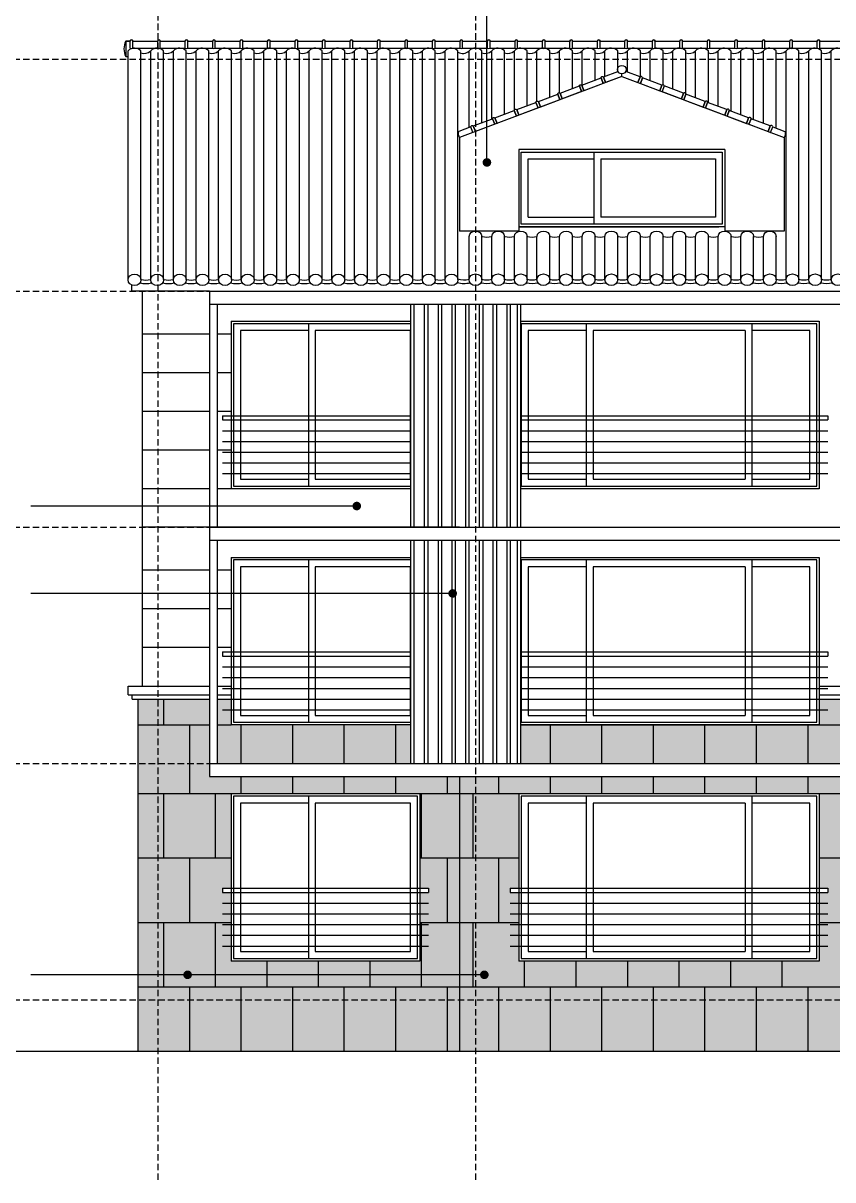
# Model space of a CAD drawing. Extents: x 11416736 to 11582377, y -14295679 to -14163266.
# Drawn here: x 11497331 to 11506761, y -14291846 to -14278378 of the extents above; entities that cross this region are included whole.
import ezdxf

# ---------------------------------------------------------------- set-up
doc = ezdxf.new("R2010")
doc.units = 0
doc.header["$LTSCALE"] = 50
doc.header["$MEASUREMENT"] = 0
doc.linetypes.add('HIDDEN', pattern=[0.375, 0.25, -0.125])
for name, color, linetype in [('! 01 진한선', 2, 'CONTINUOUS'), ('! 02 중간선_01', 3, 'CONTINUOUS'), ('! 03 중간선_02', 145, 'CONTINUOUS'), ('! 04 가는선_01', 253, 'CONTINUOUS'), ('! 05 가는선_02', 252, 'CONTINUOUS'), ('! 06 중심선', 11, 'CONTINUOUS'), ('! 12 지시선_안내선', 252, 'CONTINUOUS'), ('! 30 스크린 15', 15, 'CONTINUOUS'), ('! 30 스크린 40', 53, 'CONTINUOUS')]:
    doc.layers.add(name, color=color, linetype=linetype)

# ---------------------------------------------------------------- blocks, each defined once
blk = doc.blocks.new('A$C6C3F5021')
at = {"layer": '! 05 가는선_02', "ltscale": 30}
for p, q in [((0, 2600), (0, 0)), ((90, 2600), (90, 0)), ((2340, 2600), (2340, 0)), ((2380, 2600), (2380, 0)), ((2500, 2600), (2500, 0)), ((2540, 2600), (2540, 0)), ((2660, 2600), (2660, 0)), ((2700, 2600), (2700, 0)), ((2820, 2600), (2820, 0)), ((2860, 2600), (2860, 0)), ((2980, 2600), (2980, 0)), ((3020, 2600), (3020, 0)), ((3140, 2600), (3140, 0)), ((3180, 2600), (3180, 0)), ((3300, 2600), (3300, 0)), ((3340, 2600), (3340, 0)), ((3460, 2600), (3460, 0)), ((3500, 2600), (3500, 0)), ((3580, 2600), (3580, 0)), ((3620, 2600), (3620, 0))]:
    blk.add_line(p, q, dxfattribs=at)

msp = doc.modelspace()

# ---------------------------------------------------------------- hatches: boundary and pattern name
at = {"layer": '! 30 스크린 15', "ltscale": 30}
h = msp.add_hatch(color=17, dxfattribs=at)
h.dxf.hatch_style = 1
h.paths.add_polyline_path([(11502412.6, -14287148.3), (11499502.6, -14287148.3), (11499502.6, -14286998.3), (11499502.6, -14286248.3), (11498667.6, -14286248.3), (11498667.6, -14290348.3), (11502412.6, -14290348.3)])
h.paths.add_polyline_path([(11499752.6, -14289298.3), (11499752.6, -14288498.3), (11499652.6, -14288498.3), (11499652.6, -14288448.3), (11499752.6, -14288448.3), (11499752.6, -14287348.3), (11501952.6, -14287348.3), (11501952.6, -14288448.3), (11502052.6, -14288448.3), (11502052.6, -14288498.3), (11501952.6, -14288498.3), (11501952.6, -14289298.3)], flags=16)
h.paths.add_polyline_path([(11499782.6, -14289268.3), (11499782.6, -14287378.3), (11501922.6, -14287378.3), (11501922.6, -14289268.3)], flags=0)
h.paths.add_polyline_path([(11500732.6, -14289188.3), (11500732.6, -14289123.3), (11500652.6, -14289123.3), (11500652.6, -14289188.3), (11499862.6, -14289188.3), (11499862.6, -14287458.3), (11500652.6, -14287458.3), (11500652.6, -14288623.3), (11500732.6, -14288623.3), (11500732.6, -14287458.3), (11501842.6, -14287458.3), (11501842.6, -14289188.3)], flags=0)
h.paths.add_polyline_path([(11501842.6, -14286548.3), (11499752.6, -14286548.3), (11499752.6, -14286248.3), (11499652.6, -14286248.3), (11499592.6, -14286248.3), (11499592.6, -14286998.3), (11501842.6, -14286998.3)])
at = {"layer": '! 30 스크린 40', "ltscale": 30}
h = msp.add_hatch(color=256, dxfattribs=at)
h.dxf.hatch_style = 1
h.paths.add_polyline_path([(11513002.6, -14286248.3), (11509252.6, -14286248.3), (11509252.6, -14286548.3), (11507652.6, -14286548.3), (11507652.6, -14286248.3), (11507552.6, -14286248.3), (11506602.6, -14286248.3), (11506602.6, -14286548.3), (11503122.6, -14286548.3), (11503122.6, -14286998.3), (11510077.6, -14286998.3), (11510077.6, -14287148.3), (11502412.6, -14287148.3), (11502412.6, -14290348.3), (11513002.6, -14290348.3)])
h.paths.add_polyline_path([(11503102.6, -14289298.3), (11503102.6, -14288498.3), (11503002.6, -14288498.3), (11503002.6, -14288448.3), (11503102.6, -14288448.3), (11503102.6, -14287348.3), (11506602.6, -14287348.3), (11506602.6, -14288448.3), (11506702.6, -14288448.3), (11506702.6, -14288498.3), (11506602.6, -14288498.3), (11506602.6, -14289298.3)], flags=16)
h.paths.add_polyline_path([(11503132.6, -14289268.3), (11503132.6, -14287378.3), (11506572.6, -14287378.3), (11506572.6, -14289268.3)], flags=0)
h.paths.add_polyline_path([(11503887.6, -14289188.3), (11503212.6, -14289188.3), (11503212.6, -14287458.3), (11503887.6, -14287458.3), (11503887.6, -14288623.3), (11503967.6, -14288623.3), (11503967.6, -14287458.3), (11505737.6, -14287458.3), (11505737.6, -14288623.3), (11505817.6, -14288623.3), (11505817.6, -14287458.3), (11506492.6, -14287458.3), (11506492.6, -14289188.3), (11505817.6, -14289188.3), (11505817.6, -14289123.3), (11505737.6, -14289123.3), (11505737.6, -14289188.3), (11503967.6, -14289188.3), (11503967.6, -14289123.3), (11503887.6, -14289123.3)], flags=0)
h.paths.add_polyline_path([(11507652.6, -14288498.3), (11507552.6, -14288498.3), (11507552.6, -14288448.3), (11507652.6, -14288448.3), (11507652.6, -14287348.3), (11509252.6, -14287348.3), (11509252.6, -14288448.3), (11509352.6, -14288448.3), (11509352.6, -14288498.3), (11509252.6, -14288498.3), (11509252.6, -14289298.3), (11507652.6, -14289298.3)], flags=16)
h.paths.add_polyline_path([(11507682.6, -14287378.3), (11509222.6, -14287378.3), (11509222.6, -14289268.3), (11507682.6, -14289268.3)], flags=0)
h.paths.add_polyline_path([(11507762.6, -14287458.3), (11508412.6, -14287458.3), (11508412.6, -14288623.3), (11508492.6, -14288623.3), (11508492.6, -14287458.3), (11509142.6, -14287458.3), (11509142.6, -14289188.3), (11508492.6, -14289188.3), (11508492.6, -14289123.3), (11508412.6, -14289123.3), (11508412.6, -14289188.3), (11507762.6, -14289188.3)], flags=0)
h.paths.add_polyline_path([(11510652.6, -14288498.3), (11510552.6, -14288498.3), (11510552.6, -14288448.3), (11510652.6, -14288448.3), (11510652.6, -14287348.3), (11512252.6, -14287348.3), (11512252.6, -14288448.3), (11512352.6, -14288448.3), (11512352.6, -14288498.3), (11512252.6, -14288498.3), (11512252.6, -14288848.3), (11510652.6, -14288848.3)], flags=16)
h.paths.add_polyline_path([(11510682.6, -14287378.3), (11512222.6, -14287378.3), (11512222.6, -14288818.3), (11510682.6, -14288818.3)], flags=0)
h.paths.add_polyline_path([(11510762.6, -14288748.3), (11510762.6, -14287458.3), (11511412.6, -14287458.3), (11511412.6, -14288623.3), (11511492.6, -14288623.3), (11511492.6, -14287458.3), (11512142.6, -14287458.3), (11512142.6, -14288748.3)], flags=0)

# ---------------------------------------------------------------- linework, layer by layer
at = {"layer": '! 01 진한선', "ltscale": 30}
for p, q in [((11499502.6, -14281498.3), (11499502.6, -14281648.3)), ((11499502.6, -14281498.3), (11510077.6, -14281498.3)), ((11499502.6, -14281648.3), (11509927.6, -14281648.3)), ((11499502.6, -14284248.3), (11509927.6, -14284248.3)), ((11499502.6, -14284248.3), (11499502.6, -14284398.3)), ((11499502.6, -14284398.3), (11510077.6, -14284398.3)), ((11499502.6, -14286998.3), (11510077.6, -14286998.3)), ((11499502.6, -14286998.3), (11499502.6, -14287148.3)), ((11499502.6, -14287148.3), (11510077.6, -14287148.3))]:
    msp.add_line(p, q, dxfattribs=at)
at = {"layer": '! 01 진한선', "color": 7, "linetype": 'Continuous'}
msp.add_line((11492943.1, -14290348.3), (11528823, -14290348.3), dxfattribs=at)
at = {"layer": '! 02 중간선_01'}
for p, q in [((11498525.9, -14278766.9), (11498554.2, -14278766.9)), ((11498553.6, -14281366.3), (11498553.6, -14278700.1)), ((11502412.6, -14279710.3), (11502412.6, -14280798.3)), ((11506192.6, -14279710.3), (11506192.6, -14280798.3)), ((11498597.6, -14281498.3), (11498597.6, -14281427.2)), ((11499502.6, -14281498.3), (11498597.6, -14281498.3)), ((11498717.6, -14281498.3), (11498717.6, -14286098.3)), ((11498552.6, -14286198.3), (11498552.6, -14286098.3)), ((11498552.6, -14286098.3), (11499502.6, -14286098.3)), ((11499592.6, -14286098.3), (11499752.6, -14286098.3)), ((11506602.6, -14286098.3), (11507652.6, -14286098.3)), ((11498552.6, -14286198.3), (11498602.6, -14286198.3)), ((11498602.6, -14286248.3), (11498602.6, -14286198.3)), ((11498602.6, -14286248.3), (11499502.6, -14286248.3)), ((11498667.6, -14286248.3), (11498667.6, -14290348.3)), ((11499592.6, -14286248.3), (11499752.6, -14286248.3)), ((11506602.6, -14286248.3), (11507652.6, -14286248.3)), ((11502412.6, -14287148.3), (11502412.6, -14290348.3))]:
    msp.add_line(p, q, dxfattribs=at)
at = {"layer": '! 02 중간선_01', "color": 3, "ltscale": 30}
for p, q in [((11504302.6, -14278998.3), (11502412.6, -14279710.3)), ((11504302.6, -14278998.3), (11506192.6, -14279710.3)), ((11505502.6, -14279848.3), (11503102.6, -14279848.3)), ((11503102.6, -14279848.3), (11503102.6, -14280748.3)), ((11505502.6, -14279848.3), (11505502.6, -14280748.3)), ((11505502.6, -14280748.3), (11503102.6, -14280748.3)), ((11503102.6, -14280748.3), (11503102.6, -14280798.3)), ((11505502.6, -14280748.3), (11505502.6, -14280798.3)), ((11503102.6, -14280798.3), (11502412.6, -14280798.3)), ((11506192.6, -14280798.3), (11505502.6, -14280798.3))]:
    msp.add_line(p, q, dxfattribs=at)
at = {"layer": '! 02 중간선_01'}
msp.add_lwpolyline([(11498525.9, -14278586), (11498578.6, -14278586, -1), (11498608.6, -14278586), (11498898.6, -14278586, -1), (11498928.6, -14278586), (11499218.6, -14278586, -1), (11499248.6, -14278586), (11499538.7, -14278586, -1), (11499568.7, -14278586), (11499858.7, -14278586, -1), (11499888.7, -14278586), (11500178.8, -14278586, -1), (11500208.8, -14278586), (11500498.8, -14278586, -1), (11500528.8, -14278586), (11500818.8, -14278586, -1), (11500848.8, -14278586), (11501138.9, -14278586, -1), (11501168.9, -14278586), (11501458.9, -14278586, -1), (11501488.9, -14278586), (11501779, -14278586, -1), (11501809, -14278586), (11502099, -14278586, -1), (11502129, -14278586), (11502419, -14278586, -1), (11502449, -14278586), (11502739.1, -14278586, -1), (11502769.1, -14278586), (11503059.1, -14278586, -1), (11503089.1, -14278586), (11503379.2, -14278586, -1), (11503409.2, -14278586), (11503699.2, -14278586, -1), (11503729.2, -14278586), (11504019.2, -14278586, -1), (11504049.2, -14278586), (11504339.3, -14278586, -1), (11504369.3, -14278586), (11504659.3, -14278586, -1), (11504689.3, -14278586), (11504979.4, -14278586, -1), (11505009.4, -14278586), (11505299.4, -14278586, -1), (11505329.4, -14278586), (11505619.4, -14278586, -1), (11505649.4, -14278586), (11505939.5, -14278586, -1), (11505969.5, -14278586), (11506259.5, -14278586, -1), (11506289.5, -14278586), (11506579.6, -14278586, -1), (11506609.6, -14278586), (11506899.6, -14278586, -1)], format="xyb", dxfattribs=at)
msp.add_arc((11498720.5, -14278676.4), 214.6, 155.06446, 204.93554, dxfattribs=at)
at = {"layer": '! 03 중간선_02'}
for p, q in [((11499752.6, -14281848.3), (11499752.6, -14283798.3)), ((11499752.6, -14281848.3), (11501842.6, -14281848.3)), ((11503122.6, -14281848.3), (11506602.6, -14281848.3)), ((11506602.6, -14281848.3), (11506602.6, -14283798.3)), ((11501842.6, -14283798.3), (11499752.6, -14283798.3)), ((11506602.6, -14283798.3), (11503122.6, -14283798.3)), ((11499752.6, -14284598.3), (11499752.6, -14286548.3)), ((11499752.6, -14284598.3), (11501842.6, -14284598.3)), ((11503122.6, -14284598.3), (11506602.6, -14284598.3)), ((11506602.6, -14284598.3), (11506602.6, -14286548.3)), ((11501842.6, -14286548.3), (11499752.6, -14286548.3)), ((11506602.6, -14286548.3), (11503122.6, -14286548.3)), ((11499752.6, -14287348.3), (11499752.6, -14289298.3)), ((11499752.6, -14287348.3), (11501952.6, -14287348.3)), ((11501952.6, -14287348.3), (11501952.6, -14289298.3)), ((11503102.6, -14287348.3), (11503102.6, -14289298.3)), ((11503102.6, -14287348.3), (11506602.6, -14287348.3)), ((11506602.6, -14287348.3), (11506602.6, -14289298.3)), ((11501952.6, -14289298.3), (11499752.6, -14289298.3)), ((11506602.6, -14289298.3), (11503102.6, -14289298.3)), ((11498667.6, -14290348.3), (11527337.6, -14290348.3))]:
    msp.add_line(p, q, dxfattribs=at)
for centre, radius, start, end in [((11502731, -14280646.2), 221.9, 255.11552, 284.88448), ((11502994.7, -14280646.2), 221.9, 255.11552, 284.88448), ((11503258.4, -14280646.2), 221.9, 255.11552, 284.88448), ((11503522, -14280646.2), 221.9, 255.11552, 284.88448), ((11503785.7, -14280646.2), 221.9, 255.11552, 284.88448), ((11504049.3, -14280646.2), 221.9, 255.11552, 284.88448), ((11504313, -14280646.2), 221.9, 255.11552, 284.88448), ((11504576.7, -14280646.2), 221.9, 255.11552, 284.88448), ((11504840.3, -14280646.2), 221.9, 255.11552, 284.88448), ((11505104, -14280646.2), 221.9, 255.11552, 284.88448), ((11505367.6, -14280646.2), 221.9, 255.11552, 284.88448), ((11505631.3, -14280646.2), 221.9, 255.11552, 284.88448), ((11505895, -14280646.2), 221.9, 255.11552, 284.88448), ((11498760.4, -14281147.3), 262.5, 255.06598, 284.93402), ((11498760.4, -14281147.3), 221.9, 255.11552, 284.88448), ((11499024.1, -14281147.3), 262.5, 255.06598, 284.93402), ((11499024.1, -14281147.3), 221.9, 255.11552, 284.88448), ((11499287.7, -14281147.3), 262.5, 255.06598, 284.93402), ((11499287.7, -14281147.3), 221.9, 255.11552, 284.88448), ((11499551.4, -14281147.3), 262.5, 255.06598, 284.93402), ((11499551.4, -14281147.3), 221.9, 255.11552, 284.88448), ((11499815.1, -14281147.3), 262.5, 255.06598, 284.93402), ((11499815.1, -14281147.3), 221.9, 255.11552, 284.88448), ((11500078.7, -14281147.3), 262.5, 255.06598, 284.93402), ((11500078.7, -14281147.3), 221.9, 255.11552, 284.88448), ((11500342.4, -14281147.3), 262.5, 255.06598, 284.93402), ((11500342.4, -14281147.3), 221.9, 255.11552, 284.88448), ((11500606.1, -14281147.3), 262.5, 255.06598, 284.93402), ((11500606.1, -14281147.3), 221.9, 255.11552, 284.88448), ((11500869.7, -14281147.3), 262.5, 255.06598, 284.93402), ((11500869.7, -14281147.3), 221.9, 255.11552, 284.88448), ((11501133.4, -14281147.3), 262.5, 255.06598, 284.93402), ((11501133.4, -14281147.3), 221.9, 255.11552, 284.88448), ((11501397, -14281147.3), 262.5, 255.06598, 284.93402), ((11501397, -14281147.3), 221.9, 255.11552, 284.88448), ((11501660.7, -14281147.3), 262.5, 255.06598, 284.93402), ((11501660.7, -14281147.3), 221.9, 255.11552, 284.88448), ((11501924.4, -14281147.3), 262.5, 255.06598, 284.93402), ((11501924.4, -14281147.3), 221.9, 255.11552, 284.88448), ((11502188, -14281147.3), 262.5, 255.06598, 284.93402), ((11502188, -14281147.3), 221.9, 255.11552, 284.88448), ((11502467.2, -14281146.2), 262.5, 252.20316, 284.93402), ((11502467.2, -14281146.2), 221.9, 250.70719, 284.88448), ((11502730.9, -14281146.2), 262.5, 255.06598, 284.93402), ((11502730.9, -14281146.2), 221.9, 255.11552, 284.88448), ((11502994.5, -14281146.2), 262.5, 255.06598, 284.93402), ((11502994.5, -14281146.2), 221.9, 255.11552, 284.88448), ((11503258.2, -14281146.2), 262.5, 255.06598, 284.93402), ((11503258.2, -14281146.2), 221.9, 255.11552, 284.88448), ((11503521.8, -14281146.2), 262.5, 255.06598, 284.93402), ((11503521.8, -14281146.2), 221.9, 255.11552, 284.88448), ((11503785.5, -14281146.2), 262.5, 255.06598, 284.93402), ((11503785.5, -14281146.2), 221.9, 255.11552, 284.88448), ((11504049.2, -14281146.2), 262.5, 255.06598, 284.93402), ((11504049.2, -14281146.2), 221.9, 255.11552, 284.88448), ((11504312.8, -14281146.2), 262.5, 255.06598, 284.93402), ((11504312.8, -14281146.2), 221.9, 255.11552, 284.88448), ((11504576.5, -14281146.2), 262.5, 255.06598, 284.93402), ((11504576.5, -14281146.2), 221.9, 255.11552, 284.88448), ((11504840.1, -14281146.2), 262.5, 255.06598, 284.93402), ((11504840.1, -14281146.2), 221.9, 255.11552, 284.88448), ((11505103.8, -14281146.2), 262.5, 255.06598, 284.93402), ((11505103.8, -14281146.2), 221.9, 255.11552, 284.88448), ((11505367.5, -14281146.2), 262.5, 255.06598, 284.93402), ((11505367.5, -14281146.2), 221.9, 255.11552, 284.88448), ((11505631.1, -14281146.2), 262.5, 255.06598, 284.93402), ((11505631.1, -14281146.2), 221.9, 255.11552, 284.88448), ((11505894.8, -14281146.2), 262.5, 255.06598, 284.93402), ((11505894.8, -14281146.2), 221.9, 255.11552, 284.88448), ((11506158.4, -14281146.2), 262.5, 255.06598, 284.93402), ((11506158.4, -14281146.2), 221.9, 255.11552, 284.88448), ((11506422.1, -14281146.2), 262.5, 255.06598, 284.93402), ((11506422.1, -14281146.2), 221.9, 255.11552, 284.88448), ((11506685.8, -14281146.2), 262.5, 255.06598, 284.93402), ((11506685.8, -14281146.2), 221.9, 255.11552, 284.88448)]:
    msp.add_arc(centre, radius, start, end, dxfattribs=at)
at = {"layer": '! 03 중간선_02', "extrusion": (0, 0, -1)}
for centre in [(11502599.2, -14280865.2), (11502862.9, -14280865.2), (11503126.5, -14280865.2), (11503390.2, -14280865.2), (11503653.8, -14280865.2), (11503917.5, -14280865.2), (11504181.2, -14280865.2), (11504444.8, -14280865.2), (11504708.5, -14280865.2), (11504972.1, -14280865.2), (11505235.8, -14280865.2), (11505499.5, -14280865.2), (11505763.1, -14280865.2), (11506026.8, -14280865.2)]:
    msp.add_ellipse(centre, major_axis=(-75, 0), ratio=0.8918919, start_param=0.0678097, end_param=3.073783, dxfattribs=at)
at = {"layer": '! 03 중간선_02'}
for centre in [(11498628.6, -14281366.3), (11498892.3, -14281366.3), (11499155.9, -14281366.3), (11499419.6, -14281366.3), (11499683.2, -14281366.3), (11499946.9, -14281366.3), (11500210.6, -14281366.3), (11500474.2, -14281366.3), (11500737.9, -14281366.3), (11501001.5, -14281366.3), (11501265.2, -14281366.3), (11501528.9, -14281366.3), (11501792.5, -14281366.3), (11502056.2, -14281366.3), (11502319.8, -14281366.3), (11502599, -14281365.2), (11502862.7, -14281365.2), (11503126.4, -14281365.2), (11503390, -14281365.2), (11503653.7, -14281365.2), (11503917.3, -14281365.2), (11504181, -14281365.2), (11504444.7, -14281365.2), (11504708.3, -14281365.2), (11504972, -14281365.2), (11505235.6, -14281365.2), (11505499.3, -14281365.2), (11505763, -14281365.2), (11506026.6, -14281365.2), (11506290.3, -14281365.2), (11506553.9, -14281365.2), (11506817.6, -14281365.2)]:
    msp.add_ellipse(centre, major_axis=(75, 0), ratio=0.8918919, dxfattribs=at)
at = {"layer": '! 04 가는선_01'}
for p, q in [((11498525.9, -14278586), (11498525.9, -14278766.9)), ((11498578.6, -14278586), (11498525.9, -14278586)), ((11498578.6, -14278668.9), (11498578.6, -14278586)), ((11498608.6, -14278586), (11498898.6, -14278586)), ((11498608.6, -14278668.9), (11498608.6, -14278586)), ((11498898.6, -14278668.9), (11498898.6, -14278586)), ((11498928.6, -14278586), (11499218.6, -14278586)), ((11498928.6, -14278668.9), (11498928.6, -14278586)), ((11499218.6, -14278668.9), (11499218.6, -14278586)), ((11499248.6, -14278586), (11499538.7, -14278586)), ((11499248.6, -14278668.9), (11499248.6, -14278586)), ((11499538.7, -14278668.9), (11499538.7, -14278586)), ((11499568.7, -14278586), (11499858.7, -14278586)), ((11499568.7, -14278668.9), (11499568.7, -14278586)), ((11499858.7, -14278668.9), (11499858.7, -14278586)), ((11499888.7, -14278586), (11500178.8, -14278586)), ((11499888.7, -14278668.9), (11499888.7, -14278586)), ((11500178.8, -14278668.9), (11500178.8, -14278586)), ((11500208.8, -14278586), (11500498.8, -14278586)), ((11500208.8, -14278668.9), (11500208.8, -14278586)), ((11500498.8, -14278668.9), (11500498.8, -14278586)), ((11500528.8, -14278586), (11500818.8, -14278586)), ((11500528.8, -14278668.9), (11500528.8, -14278586)), ((11500818.8, -14278668.9), (11500818.8, -14278586)), ((11500848.8, -14278586), (11501138.9, -14278586)), ((11500848.8, -14278668.9), (11500848.8, -14278586)), ((11501138.9, -14278668.9), (11501138.9, -14278586)), ((11501168.9, -14278586), (11501458.9, -14278586)), ((11501168.9, -14278668.9), (11501168.9, -14278586)), ((11501458.9, -14278668.9), (11501458.9, -14278586)), ((11501488.9, -14278586), (11501779, -14278586)), ((11501488.9, -14278668.9), (11501488.9, -14278586)), ((11501779, -14278668.9), (11501779, -14278586)), ((11501809, -14278586), (11502099, -14278586)), ((11501809, -14278668.9), (11501809, -14278586)), ((11502099, -14278668.9), (11502099, -14278586)), ((11502129, -14278668.9), (11502129, -14278586)), ((11502129, -14278586), (11502419, -14278586)), ((11502419, -14278668.9), (11502419, -14278586)), ((11502449, -14278586), (11502739.1, -14278586)), ((11502449, -14278668.9), (11502449, -14278586)), ((11502739.1, -14278668.9), (11502739.1, -14278586)), ((11502769.1, -14278586), (11503059.1, -14278586)), ((11502769.1, -14278668.9), (11502769.1, -14278586)), ((11503059.1, -14278668.9), (11503059.1, -14278586)), ((11503089.1, -14278586), (11503379.2, -14278586)), ((11503089.1, -14278668.9), (11503089.1, -14278586)), ((11503379.2, -14278668.9), (11503379.2, -14278586)), ((11503409.2, -14278586), (11503699.2, -14278586)), ((11503409.2, -14278668.9), (11503409.2, -14278586)), ((11503699.2, -14278668.9), (11503699.2, -14278586)), ((11503729.2, -14278586), (11504019.2, -14278586)), ((11503729.2, -14278668.9), (11503729.2, -14278586)), ((11504019.2, -14278668.9), (11504019.2, -14278586)), ((11504049.2, -14278668.9), (11504049.2, -14278586)), ((11504049.2, -14278586), (11504339.3, -14278586)), ((11504339.3, -14278668.9), (11504339.3, -14278586)), ((11504369.3, -14278586), (11504659.3, -14278586)), ((11504369.3, -14278668.9), (11504369.3, -14278586)), ((11504659.3, -14278668.9), (11504659.3, -14278586)), ((11504689.3, -14278586), (11504979.4, -14278586)), ((11504689.3, -14278668.9), (11504689.3, -14278586)), ((11504979.4, -14278668.9), (11504979.4, -14278586)), ((11505009.4, -14278586), (11505299.4, -14278586)), ((11505009.4, -14278668.9), (11505009.4, -14278586)), ((11505299.4, -14278668.9), (11505299.4, -14278586)), ((11505329.4, -14278586), (11505619.4, -14278586)), ((11505329.4, -14278668.9), (11505329.4, -14278586)), ((11505619.4, -14278668.9), (11505619.4, -14278586)), ((11505649.4, -14278586), (11505939.5, -14278586)), ((11505649.4, -14278668.9), (11505649.4, -14278586)), ((11505939.5, -14278668.9), (11505939.5, -14278586)), ((11505969.5, -14278668.9), (11505969.5, -14278586)), ((11505969.5, -14278586), (11506259.5, -14278586)), ((11506259.5, -14278668.9), (11506259.5, -14278586)), ((11506289.5, -14278586), (11506579.6, -14278586)), ((11506289.5, -14278668.9), (11506289.5, -14278586)), ((11506579.6, -14278668.9), (11506579.6, -14278586)), ((11506609.6, -14278586), (11506899.6, -14278586)), ((11506609.6, -14278668.9), (11506609.6, -14278586)), ((11498608.6, -14278668.9), (11498898.6, -14278668.9)), ((11498703.6, -14281361.8), (11498703.6, -14278701.6)), ((11498817.3, -14281361.8), (11498817.3, -14278700.1)), ((11498928.6, -14278668.9), (11499218.6, -14278668.9)), ((11498967.3, -14281361.8), (11498967.3, -14278701.6)), ((11499080.9, -14281361.8), (11499080.9, -14278700.1)), ((11499230.9, -14281361.8), (11499230.9, -14278701.6)), ((11499248.6, -14278668.9), (11499538.7, -14278668.9)), ((11499344.6, -14281361.8), (11499344.6, -14278700.1)), ((11499494.6, -14281361.8), (11499494.6, -14278701.6)), ((11499568.7, -14278668.9), (11499858.7, -14278668.9)), ((11499608.2, -14281361.8), (11499608.2, -14278700.1)), ((11499758.2, -14281361.8), (11499758.2, -14278701.6)), ((11499871.9, -14281361.8), (11499871.9, -14278700.1)), ((11499888.7, -14278668.9), (11500178.8, -14278668.9)), ((11500021.9, -14281361.8), (11500021.9, -14278701.6)), ((11500135.6, -14281361.8), (11500135.6, -14278700.1)), ((11500208.8, -14278668.9), (11500498.8, -14278668.9)), ((11500285.6, -14281361.8), (11500285.6, -14278701.6)), ((11500399.2, -14281361.8), (11500399.2, -14278700.1)), ((11500528.8, -14278668.9), (11500818.8, -14278668.9)), ((11500549.2, -14281361.8), (11500549.2, -14278701.6)), ((11500662.9, -14281361.8), (11500662.9, -14278700.1)), ((11500812.9, -14281361.8), (11500812.9, -14278701.6)), ((11500848.8, -14278668.9), (11501138.9, -14278668.9)), ((11500926.5, -14281361.8), (11500926.5, -14278700.1)), ((11501076.5, -14281361.8), (11501076.5, -14278701.6)), ((11501168.9, -14278668.9), (11501458.9, -14278668.9)), ((11501190.2, -14281361.8), (11501190.2, -14278700.1)), ((11501340.2, -14281361.8), (11501340.2, -14278701.6)), ((11501453.9, -14281361.8), (11501453.9, -14278700.1)), ((11501488.9, -14278668.9), (11501779, -14278668.9)), ((11501603.9, -14281361.8), (11501603.9, -14278701.6)), ((11501717.5, -14281361.8), (11501717.5, -14278700.1)), ((11501809, -14278668.9), (11502099, -14278668.9)), ((11501867.5, -14281361.8), (11501867.5, -14278701.6)), ((11501981.2, -14281361.8), (11501981.2, -14278700.1)), ((11502129, -14278668.9), (11502419, -14278668.9)), ((11502131.2, -14281361.8), (11502131.2, -14278701.6)), ((11502244.8, -14281361.8), (11502244.8, -14278700.1)), ((11502394.8, -14281361.8), (11502394.8, -14278701.6)), ((11502449, -14278668.9), (11502739.1, -14278668.9)), ((11502524, -14279593.5), (11502524, -14278700.1)), ((11502674, -14279537), (11502674, -14278701.6)), ((11502769.1, -14278668.9), (11503059.1, -14278668.9)), ((11502787.7, -14279494.2), (11502787.7, -14278700.1)), ((11502937.7, -14279437.7), (11502937.7, -14278701.6)), ((11503051.4, -14279397.2), (11503051.4, -14278700.1)), ((11503089.1, -14278668.9), (11503379.2, -14278668.9)), ((11503201.4, -14279338.4), (11503201.4, -14278701.6)), ((11503315, -14279284.9), (11503315, -14278700.1)), ((11503409.2, -14278668.9), (11503699.2, -14278668.9)), ((11503465, -14279239), (11503465, -14278701.6)), ((11503578.7, -14279190.5), (11503578.7, -14278700.1)), ((11503728.7, -14279139.7), (11503728.7, -14278701.6)), ((11503729.2, -14278668.9), (11504019.2, -14278668.9)), ((11503842.3, -14279096.9), (11503842.3, -14278700.1)), ((11503992.3, -14279040.4), (11503992.3, -14278701.6)), ((11504049.2, -14278668.9), (11504339.3, -14278668.9)), ((11504106, -14278997.5), (11504106, -14278700.1)), ((11504256, -14278941), (11504256, -14278701.6)), ((11504369.3, -14278668.9), (11504659.3, -14278668.9)), ((11504369.7, -14278948.7), (11504369.7, -14278700.1)), ((11504519.7, -14279000.9), (11504519.7, -14278701.6)), ((11504633.3, -14279048.1), (11504633.3, -14278700.1)), ((11504689.3, -14278668.9), (11504979.4, -14278668.9)), ((11504783.3, -14279094.2), (11504783.3, -14278701.6)), ((11504897, -14279147.4), (11504897, -14278700.1)), ((11505009.4, -14278668.9), (11505299.4, -14278668.9)), ((11505047, -14279196.9), (11505047, -14278701.6)), ((11505160.6, -14279246.7), (11505160.6, -14278700.1)), ((11505310.6, -14279303.2), (11505310.6, -14278701.6)), ((11505329.4, -14278668.9), (11505619.4, -14278668.9)), ((11505424.3, -14279346), (11505424.3, -14278700.1)), ((11505574.3, -14279402.6), (11505574.3, -14278701.6)), ((11505649.4, -14278668.9), (11505939.5, -14278668.9)), ((11505688, -14279445.4), (11505688, -14278700.1)), ((11505838, -14279501.9), (11505838, -14278701.6)), ((11505951.6, -14279544.7), (11505951.6, -14278700.1)), ((11505969.5, -14278668.9), (11506259.5, -14278668.9)), ((11506101.6, -14279603.6), (11506101.6, -14278701.6)), ((11506215.3, -14281367.6), (11506215.3, -14278700.1)), ((11506289.5, -14278668.9), (11506579.6, -14278668.9)), ((11506365.3, -14281369.1), (11506365.3, -14278701.6)), ((11506478.9, -14281367.6), (11506478.9, -14278700.1)), ((11506609.6, -14278668.9), (11506899.6, -14278668.9)), ((11506628.9, -14281369.1), (11506628.9, -14278701.6)), ((11506742.6, -14281367.6), (11506742.6, -14278700.1)), ((11504302.6, -14278998.3), (11504302.6, -14278969.2)), ((11502524, -14281369.1), (11502524, -14280860.7)), ((11502674, -14281369.1), (11502674, -14280860.7)), ((11502787.7, -14281367.6), (11502787.7, -14280860.8)), ((11502937.7, -14281369.1), (11502937.7, -14280860.7)), ((11503051.4, -14281367.6), (11503051.4, -14280860.8)), ((11503201.4, -14281369.1), (11503201.4, -14280860.7)), ((11503315, -14281367.6), (11503315, -14280860.8)), ((11503465, -14281369.1), (11503465, -14280860.7)), ((11503578.7, -14281367.6), (11503578.7, -14280860.8)), ((11503728.7, -14281369.1), (11503728.7, -14280860.7)), ((11503842.3, -14281367.6), (11503842.3, -14280860.8)), ((11503992.3, -14281369.1), (11503992.3, -14280860.7)), ((11504106, -14281367.6), (11504106, -14280860.8)), ((11504256, -14281369.1), (11504256, -14280860.7)), ((11504369.7, -14281367.6), (11504369.7, -14280860.8)), ((11504519.7, -14281369.1), (11504519.7, -14280860.7)), ((11504633.3, -14281367.6), (11504633.3, -14280860.8)), ((11504783.3, -14281369.1), (11504783.3, -14280860.7)), ((11504897, -14281367.6), (11504897, -14280860.8)), ((11505047, -14281369.1), (11505047, -14280860.7)), ((11505160.6, -14281367.6), (11505160.6, -14280860.8)), ((11505310.6, -14281369.1), (11505310.6, -14280860.7)), ((11505424.3, -14281367.6), (11505424.3, -14280860.8)), ((11505574.3, -14281369.1), (11505574.3, -14280860.7)), ((11505688, -14281367.6), (11505688, -14280860.8)), ((11505838, -14281369.1), (11505838, -14280860.7)), ((11505951.6, -14281367.6), (11505951.6, -14280860.8)), ((11506101.6, -14281367.6), (11506101.6, -14280860.8)), ((11499652.6, -14282948.3), (11501842.6, -14282948.3)), ((11499652.6, -14282948.3), (11499652.6, -14282998.3)), ((11503122.6, -14282948.3), (11506702.6, -14282948.3)), ((11506702.6, -14282948.3), (11506702.6, -14282998.3)), ((11499652.6, -14282998.3), (11501842.6, -14282998.3)), ((11503122.6, -14282998.3), (11506702.6, -14282998.3)), ((11499652.6, -14283123.3), (11501842.6, -14283123.3)), ((11503122.6, -14283123.3), (11506702.6, -14283123.3)), ((11499652.6, -14283248.3), (11501842.6, -14283248.3)), ((11503122.6, -14283248.3), (11506702.6, -14283248.3)), ((11499652.6, -14283373.3), (11501842.6, -14283373.3)), ((11503122.6, -14283373.3), (11506702.6, -14283373.3)), ((11499652.6, -14283498.3), (11501842.6, -14283498.3)), ((11503122.6, -14283498.3), (11506702.6, -14283498.3)), ((11499652.6, -14283623.3), (11501842.6, -14283623.3)), ((11503122.6, -14283623.3), (11506702.6, -14283623.3)), ((11499652.6, -14285698.3), (11501842.6, -14285698.3)), ((11499652.6, -14285698.3), (11499652.6, -14285748.3)), ((11499652.6, -14285748.3), (11501842.6, -14285748.3)), ((11503122.6, -14285698.3), (11506702.6, -14285698.3)), ((11503122.6, -14285748.3), (11506702.6, -14285748.3)), ((11506702.6, -14285698.3), (11506702.6, -14285748.3)), ((11499652.6, -14285873.3), (11501842.6, -14285873.3)), ((11503122.6, -14285873.3), (11506702.6, -14285873.3)), ((11499652.6, -14285998.3), (11501842.6, -14285998.3)), ((11503122.6, -14285998.3), (11506702.6, -14285998.3)), ((11499652.6, -14286123.3), (11501842.6, -14286123.3)), ((11503122.6, -14286123.3), (11506702.6, -14286123.3)), ((11499652.6, -14286248.3), (11501842.6, -14286248.3)), ((11503122.6, -14286248.3), (11506702.6, -14286248.3)), ((11499652.6, -14286373.3), (11501842.6, -14286373.3)), ((11503122.6, -14286373.3), (11506702.6, -14286373.3)), ((11499652.6, -14288448.3), (11502052.6, -14288448.3)), ((11499652.6, -14288448.3), (11499652.6, -14288498.3)), ((11502052.6, -14288448.3), (11502052.6, -14288498.3)), ((11503002.6, -14288448.3), (11506702.6, -14288448.3)), ((11503002.6, -14288448.3), (11503002.6, -14288498.3)), ((11506702.6, -14288448.3), (11506702.6, -14288498.3)), ((11499652.6, -14288498.3), (11502052.6, -14288498.3)), ((11503002.6, -14288498.3), (11506702.6, -14288498.3)), ((11499652.6, -14288623.3), (11502052.6, -14288623.3)), ((11503002.6, -14288623.3), (11506702.6, -14288623.3)), ((11499652.6, -14288748.3), (11502052.6, -14288748.3)), ((11499652.6, -14288873.3), (11502052.6, -14288873.3)), ((11503002.6, -14288748.3), (11506702.6, -14288748.3)), ((11503002.6, -14288873.3), (11506702.6, -14288873.3)), ((11499652.6, -14288998.3), (11502052.6, -14288998.3)), ((11503002.6, -14288998.3), (11506702.6, -14288998.3)), ((11499652.6, -14289123.3), (11502052.6, -14289123.3)), ((11503002.6, -14289123.3), (11506702.6, -14289123.3))]:
    msp.add_line(p, q, dxfattribs=at)
at = {"layer": '! 04 가는선_01', "color": 9}
for p, q in [((11503212.6, -14280638.3), (11503212.6, -14279958.3)), ((11503977.6, -14279878.3), (11503977.6, -14280718.3)), ((11504057.6, -14279958.3), (11504057.6, -14280638.3)), ((11505392.6, -14279958.3), (11505392.6, -14280638.3)), ((11503212.6, -14280638.3), (11503977.6, -14280638.3)), ((11505392.6, -14280638.3), (11504057.6, -14280638.3)), ((11503102.6, -14280748.3), (11505434.3, -14280748.3)), ((11500652.6, -14281878.3), (11500652.6, -14283768.3)), ((11500732.6, -14281958.3), (11500732.6, -14283688.3)), ((11501842.6, -14283688.3), (11501842.6, -14281958.3)), ((11503887.6, -14281878.3), (11503887.6, -14283768.3)), ((11503967.6, -14281958.3), (11503967.6, -14283688.3)), ((11505737.6, -14281958.3), (11505737.6, -14283688.3)), ((11505817.6, -14281878.3), (11505817.6, -14283768.3)), ((11506492.6, -14283688.3), (11506492.6, -14281958.3)), ((11500652.6, -14284628.3), (11500652.6, -14286518.3)), ((11503887.6, -14284628.3), (11503887.6, -14286518.3)), ((11505817.6, -14284628.3), (11505817.6, -14286518.3)), ((11500732.6, -14284708.3), (11500732.6, -14286438.3)), ((11501842.6, -14286438.3), (11501842.6, -14284708.3)), ((11503967.6, -14284708.3), (11503967.6, -14286438.3)), ((11505737.6, -14284708.3), (11505737.6, -14286438.3)), ((11506492.6, -14286438.3), (11506492.6, -14284708.3)), ((11500652.6, -14287378.3), (11500652.6, -14289268.3)), ((11503887.6, -14287378.3), (11503887.6, -14289268.3)), ((11505817.6, -14287378.3), (11505817.6, -14289268.3)), ((11500732.6, -14287458.3), (11500732.6, -14289188.3)), ((11501842.6, -14289188.3), (11501842.6, -14287458.3)), ((11503967.6, -14287458.3), (11503967.6, -14289188.3)), ((11505737.6, -14287458.3), (11505737.6, -14289188.3)), ((11506492.6, -14289188.3), (11506492.6, -14287458.3))]:
    msp.add_line(p, q, dxfattribs=at)
at = {"layer": '! 04 가는선_01'}
for points in [[(11504085.9, -14279079.9), (11503861.3, -14279164.5), (11503836.6, -14279099), (11504061.2, -14279014.4)], [(11504519.3, -14279079.9), (11504743.9, -14279164.5), (11504768.6, -14279099), (11504544, -14279014.4)], [(11503833.2, -14279175.1), (11503608.7, -14279259.7), (11503584, -14279194.2), (11503808.6, -14279109.6)], [(11504772, -14279175.1), (11504996.6, -14279259.7), (11505021.3, -14279194.2), (11504796.7, -14279109.6)], [(11503327.9, -14279365.5), (11503103.3, -14279450.1), (11503078.6, -14279384.6), (11503303.2, -14279300)], [(11503580.6, -14279270.3), (11503356, -14279354.9), (11503331.3, -14279289.4), (11503555.9, -14279204.8)], [(11505024.7, -14279270.3), (11505249.2, -14279354.9), (11505273.9, -14279289.4), (11505049.3, -14279204.8)], [(11505277.3, -14279365.5), (11505501.9, -14279450.1), (11505526.6, -14279384.6), (11505302, -14279300)], [(11505530, -14279460.7), (11505754.6, -14279545.3), (11505779.3, -14279479.8), (11505554.7, -14279395.2)], [(11502822.6, -14279555.8), (11502598, -14279640.5), (11502573.3, -14279575), (11502797.9, -14279490.3)], [(11505782.6, -14279555.8), (11506007.2, -14279640.5), (11506031.9, -14279575), (11505807.3, -14279490.3)]]:
    msp.add_lwpolyline(points, close=True, dxfattribs=at)
for points in [[(11504085.9, -14279079.9), (11504061.2, -14279014.4, -0.6666667), (11504089.3, -14279003.8), (11504114, -14279069.3)], [(11504519.3, -14279079.9), (11504544, -14279014.4, 0.6666667), (11504515.9, -14279003.8), (11504491.2, -14279069.3)], [(11503833.2, -14279175.1), (11503808.6, -14279109.6, -0.6666667), (11503836.6, -14279099), (11503861.3, -14279164.5)], [(11503327.9, -14279365.5), (11503303.2, -14279300, -0.6666667), (11503331.3, -14279289.4), (11503356, -14279354.9)], [(11503580.6, -14279270.3), (11503555.9, -14279204.8, -0.6666667), (11503584, -14279194.2), (11503608.7, -14279259.7)], [(11505024.7, -14279270.3), (11505049.3, -14279204.8, 0.6666667), (11505021.3, -14279194.2), (11504996.6, -14279259.7)], [(11505277.3, -14279365.5), (11505302, -14279300, 0.6666667), (11505273.9, -14279289.4), (11505249.2, -14279354.9)], [(11503075.3, -14279460.7), (11503050.6, -14279395.2, -0.6666667), (11503078.6, -14279384.6), (11503103.3, -14279450.1)], [(11505530, -14279460.7), (11505554.7, -14279395.2, 0.6666667), (11505526.6, -14279384.6), (11505501.9, -14279450.1)], [(11502569.9, -14279651), (11502545.2, -14279585.5, -0.6666667), (11502573.3, -14279575), (11502598, -14279640.5)], [(11502822.6, -14279555.8), (11502797.9, -14279490.3, -0.6666667), (11502826, -14279479.8), (11502850.7, -14279545.3)], [(11505782.6, -14279555.8), (11505807.3, -14279490.3, 0.6666667), (11505779.3, -14279479.8), (11505754.6, -14279545.3)], [(11506035.3, -14279651), (11506060, -14279585.5, 0.6666667), (11506031.9, -14279575), (11506007.2, -14279640.5)]]:
    msp.add_lwpolyline(points, format="xyb", close=True, dxfattribs=at)
for points in [[(11504302.6, -14278998.3), (11504114, -14279069.3), (11504089.3, -14279003.8), (11504257.4, -14278940.5)], [(11504302.6, -14278998.3), (11504491.2, -14279069.3), (11504515.9, -14279003.8), (11504347.8, -14278940.5)], [(11502850.7, -14279545.3), (11502826, -14279479.8), (11503050.6, -14279395.2), (11503075.3, -14279460.7)]]:
    msp.add_lwpolyline(points, dxfattribs=at)
for points in [[(11504796.7, -14279109.6, 0.6666667), (11504768.6, -14279099), (11504743.9, -14279164.5), (11504772, -14279175.1)], [(11502569.9, -14279651), (11502545.2, -14279585.5), (11502404.2, -14279638.7, 0.268966), (11502412.6, -14279710.3, 0.268966)], [(11506035.3, -14279651), (11506060, -14279585.5), (11506201, -14279638.7, -0.268966), (11506192.6, -14279710.3, -0.268966)]]:
    msp.add_lwpolyline(points, format="xyb", dxfattribs=at)
at = {"layer": '! 04 가는선_01', "color": 9}
for points in [[(11505472.6, -14279878.3), (11505472.6, -14280718.3), (11503132.6, -14280718.3), (11503132.6, -14279878.3)], [(11503132.6, -14281878.3), (11503132.6, -14283768.3), (11506572.6, -14283768.3), (11506572.6, -14281878.3)], [(11503132.6, -14284628.3), (11503132.6, -14286518.3), (11506572.6, -14286518.3), (11506572.6, -14284628.3)], [(11499782.6, -14287378.3), (11499782.6, -14289268.3), (11501922.6, -14289268.3), (11501922.6, -14287378.3)], [(11503132.6, -14287378.3), (11503132.6, -14289268.3), (11506572.6, -14289268.3), (11506572.6, -14287378.3)]]:
    msp.add_lwpolyline(points, close=True, dxfattribs=at)
for points in [[(11503212.6, -14279958.3), (11503977.6, -14279958.3)], [(11504057.6, -14279958.3), (11505392.6, -14279958.3)], [(11501842.6, -14281878.3), (11499782.6, -14281878.3), (11499782.6, -14283768.3), (11501842.6, -14283768.3)], [(11500652.6, -14281958.3), (11499862.6, -14281958.3), (11499862.6, -14283688.3), (11500652.6, -14283688.3)], [(11501842.6, -14281958.3), (11500732.6, -14281958.3)], [(11503887.6, -14281958.3), (11503212.6, -14281958.3), (11503212.6, -14283688.3), (11503887.6, -14283688.3)], [(11505737.6, -14281958.3), (11503967.6, -14281958.3)], [(11506492.6, -14281958.3), (11505817.6, -14281958.3)], [(11500732.6, -14283688.3), (11501842.6, -14283688.3)], [(11503967.6, -14283688.3), (11505737.6, -14283688.3)], [(11505817.6, -14283688.3), (11506492.6, -14283688.3)], [(11501842.6, -14284628.3), (11499782.6, -14284628.3), (11499782.6, -14286518.3), (11501842.6, -14286518.3)], [(11500652.6, -14284708.3), (11499862.6, -14284708.3), (11499862.6, -14286438.3), (11500652.6, -14286438.3)], [(11501842.6, -14284708.3), (11500732.6, -14284708.3)], [(11503887.6, -14284708.3), (11503212.6, -14284708.3), (11503212.6, -14286438.3), (11503887.6, -14286438.3)], [(11505737.6, -14284708.3), (11503967.6, -14284708.3)], [(11506492.6, -14284708.3), (11505817.6, -14284708.3)], [(11500732.6, -14286438.3), (11501842.6, -14286438.3)], [(11503967.6, -14286438.3), (11505737.6, -14286438.3)], [(11505817.6, -14286438.3), (11506492.6, -14286438.3)], [(11500652.6, -14287458.3), (11499862.6, -14287458.3), (11499862.6, -14289188.3), (11500652.6, -14289188.3)], [(11501842.6, -14287458.3), (11500732.6, -14287458.3)], [(11503887.6, -14287458.3), (11503212.6, -14287458.3), (11503212.6, -14289188.3), (11503887.6, -14289188.3)], [(11505737.6, -14287458.3), (11503967.6, -14287458.3)], [(11506492.6, -14287458.3), (11505817.6, -14287458.3)], [(11500732.6, -14289188.3), (11501842.6, -14289188.3)], [(11503967.6, -14289188.3), (11505737.6, -14289188.3)], [(11505817.6, -14289188.3), (11506492.6, -14289188.3)]]:
    msp.add_lwpolyline(points, dxfattribs=at)
at = {"layer": '! 04 가는선_01'}
msp.add_circle((11504302.6, -14278919.2), 50, dxfattribs=at)
for centre, radius, start, end in [((11498593.6, -14278586), 15, 0, 180), ((11498913.6, -14278586), 15, 0, 180), ((11499233.6, -14278586), 15, 0, 180), ((11499553.7, -14278586), 15, 0, 180), ((11499873.7, -14278586), 15, 0, 180), ((11500193.8, -14278586), 15, 0, 180), ((11500513.8, -14278586), 15, 0, 180), ((11500833.8, -14278586), 15, 0, 180), ((11501153.9, -14278586), 15, 0, 180), ((11501473.9, -14278586), 15, 0, 180), ((11501794, -14278586), 15, 0, 180), ((11502114, -14278586), 15, 0, 180), ((11502434, -14278586), 15, 0, 180), ((11502754.1, -14278586), 15, 0, 180), ((11503074.1, -14278586), 15, 0, 180), ((11503394.2, -14278586), 15, 0, 180), ((11503714.2, -14278586), 15, 0, 180), ((11504034.2, -14278586), 15, 0, 180), ((11504354.3, -14278586), 15, 0, 180), ((11504674.3, -14278586), 15, 0, 180), ((11504994.4, -14278586), 15, 0, 180), ((11505314.4, -14278586), 15, 0, 180), ((11505634.4, -14278586), 15, 0, 180), ((11505954.5, -14278586), 15, 0, 180), ((11506274.5, -14278586), 15, 0, 180), ((11506594.6, -14278586), 15, 0, 180), ((11498627.9, -14278772.9), 104, 43.26974, 135.53977), ((11498593.6, -14278637), 35.2, 244.80106, 295.19894), ((11498743, -14278627.2), 104, 247.73945, 315.53977), ((11498891.5, -14278772.9), 104, 43.26974, 135.53977), ((11498913.6, -14278637), 35.2, 244.80106, 295.19894), ((11499006.7, -14278627.2), 104, 247.73945, 315.53977), ((11499155.2, -14278772.9), 104, 43.26974, 135.53977), ((11499233.6, -14278637), 35.2, 244.80106, 295.19894), ((11499270.3, -14278627.2), 104, 247.73945, 315.53977), ((11499418.8, -14278772.9), 104, 43.26974, 135.53977), ((11499534, -14278627.2), 104, 247.73945, 315.53977), ((11499553.7, -14278637), 35.2, 244.80106, 295.19894), ((11499682.5, -14278772.9), 104, 43.26974, 135.53977), ((11499797.6, -14278627.2), 104, 247.73945, 315.53977), ((11499873.7, -14278637), 35.2, 244.80106, 295.19894), ((11499946.2, -14278772.9), 104, 43.26974, 135.53977), ((11500061.3, -14278627.2), 104, 247.73945, 315.53977), ((11500209.8, -14278772.9), 104, 43.26974, 135.53977), ((11500193.8, -14278637), 35.2, 244.80106, 295.19894), ((11500325, -14278627.2), 104, 247.73945, 315.53977), ((11500473.5, -14278772.9), 104, 43.26974, 135.53977), ((11500513.8, -14278637), 35.2, 244.80106, 295.19894), ((11500588.6, -14278627.2), 104, 247.73945, 315.53977), ((11500737.1, -14278772.9), 104, 43.26974, 135.53977), ((11500852.3, -14278627.2), 104, 247.73945, 315.53977), ((11500833.8, -14278637), 35.2, 244.80106, 295.19894), ((11501000.8, -14278772.9), 104, 43.26974, 135.53977), ((11501115.9, -14278627.2), 104, 247.73945, 315.53977), ((11501153.9, -14278637), 35.2, 244.80106, 295.19894), ((11501264.5, -14278772.9), 104, 43.26974, 135.53977), ((11501379.6, -14278627.2), 104, 247.73945, 315.53977), ((11501528.1, -14278772.9), 104, 43.26974, 135.53977), ((11501473.9, -14278637), 35.2, 244.80106, 295.19894), ((11501643.3, -14278627.2), 104, 247.73945, 315.53977), ((11501791.8, -14278772.9), 104, 43.26974, 135.53977), ((11501794, -14278637), 35.2, 244.80106, 295.19894), ((11501906.9, -14278627.2), 104, 247.73945, 315.53977), ((11502055.4, -14278772.9), 104, 43.26974, 135.53977), ((11502114, -14278637), 35.2, 244.80106, 295.19894), ((11502170.6, -14278627.2), 104, 247.73945, 315.53977), ((11502319.1, -14278772.9), 104, 43.26974, 135.53977), ((11502449.8, -14278627.2), 104, 238.12095, 315.53977), ((11502434, -14278637), 35.2, 244.80106, 295.19894), ((11502598.3, -14278772.9), 104, 43.26974, 135.53977), ((11502713.4, -14278627.2), 104, 247.73945, 315.53977), ((11502754.1, -14278637), 35.2, 244.80106, 295.19894), ((11502861.9, -14278772.9), 104, 43.26974, 135.53977), ((11502977.1, -14278627.2), 104, 247.73945, 315.53977), ((11503125.6, -14278772.9), 104, 43.26974, 135.53977), ((11503074.1, -14278637), 35.2, 244.80106, 295.19894), ((11503240.8, -14278627.2), 104, 247.73945, 315.53977), ((11503389.3, -14278772.9), 104, 43.26974, 135.53977), ((11503394.2, -14278637), 35.2, 244.80106, 295.19894), ((11503504.4, -14278627.2), 104, 247.73945, 315.53977), ((11503652.9, -14278772.9), 104, 43.26974, 135.53977), ((11503714.2, -14278637), 35.2, 244.80106, 295.19894), ((11503768.1, -14278627.2), 104, 247.73945, 315.53977), ((11503916.6, -14278772.9), 104, 43.26974, 135.53977), ((11504031.7, -14278627.2), 104, 247.73945, 315.53977), ((11504034.2, -14278637), 35.2, 244.80106, 295.19894), ((11504180.2, -14278772.9), 104, 43.26974, 135.53977), ((11504295.4, -14278627.2), 104, 247.73945, 315.53977), ((11504354.3, -14278637), 35.2, 244.80106, 295.19894), ((11504443.9, -14278772.9), 104, 43.26974, 135.53977), ((11504559.1, -14278627.2), 104, 247.73945, 315.53977), ((11504707.6, -14278772.9), 104, 43.26974, 135.53977), ((11504674.3, -14278637), 35.2, 244.80106, 295.19894), ((11504822.7, -14278627.2), 104, 247.73945, 315.53977), ((11504971.2, -14278772.9), 104, 43.26974, 135.53977), ((11504994.4, -14278637), 35.2, 244.80106, 295.19894), ((11505086.4, -14278627.2), 104, 247.73945, 315.53977), ((11505234.9, -14278772.9), 104, 43.26974, 135.53977), ((11505314.4, -14278637), 35.2, 244.80106, 295.19894), ((11505350, -14278627.2), 104, 247.73945, 315.53977), ((11505498.5, -14278772.9), 104, 43.26974, 135.53977), ((11505613.7, -14278627.2), 104, 247.73945, 315.53977), ((11505634.4, -14278637), 35.2, 244.80106, 295.19894), ((11505762.2, -14278772.9), 104, 43.26974, 135.53977), ((11505877.4, -14278627.2), 104, 247.73945, 315.53977), ((11505954.5, -14278637), 35.2, 244.80106, 295.19894), ((11506025.9, -14278772.9), 104, 43.26974, 135.53977), ((11506141, -14278627.2), 104, 247.73945, 315.53977), ((11506289.5, -14278772.9), 104, 43.26974, 135.53977), ((11506274.5, -14278637), 35.2, 244.80106, 295.19894), ((11506404.7, -14278627.2), 104, 247.73945, 315.53977), ((11506553.2, -14278772.9), 104, 43.26974, 135.53977), ((11506594.6, -14278637), 35.2, 244.80106, 295.19894), ((11506668.3, -14278627.2), 104, 247.73945, 315.53977), ((11506816.8, -14278772.9), 104, 43.26974, 135.53977)]:
    msp.add_arc(centre, radius, start, end, dxfattribs=at)
at = {"layer": '! 05 가는선_02'}
for p, q in [((11499502.6, -14281998.3), (11498717.6, -14281998.3)), ((11499752.6, -14281998.3), (11499592.6, -14281998.3)), ((11499502.6, -14282448.3), (11498717.6, -14282448.3)), ((11499752.6, -14282448.3), (11499592.6, -14282448.3)), ((11499502.6, -14282898.3), (11498717.6, -14282898.3)), ((11499752.6, -14282898.3), (11499592.6, -14282898.3)), ((11499502.6, -14283348.3), (11498717.6, -14283348.3)), ((11499752.6, -14283348.3), (11499592.6, -14283348.3)), ((11499502.6, -14283798.3), (11498717.6, -14283798.3)), ((11501842.6, -14283798.3), (11499592.6, -14283798.3)), ((11502412.6, -14284248.3), (11498717.6, -14284248.3)), ((11499502.6, -14284748.3), (11498717.6, -14284748.3)), ((11499752.6, -14284748.3), (11499592.6, -14284748.3)), ((11499502.6, -14285198.3), (11498717.6, -14285198.3)), ((11499752.6, -14285198.3), (11499592.6, -14285198.3)), ((11499502.6, -14285648.3), (11498717.6, -14285648.3)), ((11499752.6, -14285648.3), (11499592.6, -14285648.3)), ((11498602.6, -14286198.3), (11499502.6, -14286198.3)), ((11498967.6, -14286248.3), (11498967.6, -14286548.3)), ((11499592.6, -14286198.3), (11499752.6, -14286198.3)), ((11506602.6, -14286198.3), (11507652.6, -14286198.3)), ((11498667.6, -14286548.3), (11499502.6, -14286548.3)), ((11499267.6, -14286548.3), (11499267.6, -14287348.3)), ((11499592.6, -14286548.3), (11499752.6, -14286548.3)), ((11499867.6, -14286548.3), (11499867.6, -14286998.3)), ((11500467.6, -14286548.3), (11500467.6, -14286998.3)), ((11501067.6, -14286548.3), (11501067.6, -14286998.3)), ((11501667.6, -14286548.3), (11501667.6, -14286998.3)), ((11503122.6, -14286548.3), (11513002.6, -14286548.3)), ((11503467.6, -14286548.3), (11503467.6, -14286998.3)), ((11504067.6, -14286548.3), (11504067.6, -14286998.3)), ((11504667.6, -14286548.3), (11504667.6, -14286998.3)), ((11505267.6, -14286548.3), (11505267.6, -14286998.3)), ((11505867.6, -14286548.3), (11505867.6, -14286998.3)), ((11506467.6, -14286548.3), (11506467.6, -14286998.3)), ((11499867.6, -14287148.3), (11499867.6, -14287348.3)), ((11500467.6, -14287148.3), (11500467.6, -14287348.3)), ((11501067.6, -14287148.3), (11501067.6, -14287348.3)), ((11501667.6, -14287148.3), (11501667.6, -14287348.3)), ((11502267.6, -14287148.3), (11502267.6, -14287348.3)), ((11502867.6, -14287148.3), (11502867.6, -14287348.3)), ((11503467.6, -14287148.3), (11503467.6, -14287348.3)), ((11504067.6, -14287148.3), (11504067.6, -14287348.3)), ((11504667.6, -14287148.3), (11504667.6, -14287348.3)), ((11505267.6, -14287148.3), (11505267.6, -14287348.3)), ((11505867.6, -14287148.3), (11505867.6, -14287348.3)), ((11506467.6, -14287148.3), (11506467.6, -14287348.3)), ((11498667.6, -14287348.3), (11513002.6, -14287348.3)), ((11498967.6, -14287348.3), (11498967.6, -14288098.3)), ((11499567.6, -14287348.3), (11499567.6, -14288098.3)), ((11501967.6, -14287348.3), (11501967.6, -14288098.3)), ((11502567.6, -14287348.3), (11502567.6, -14288098.3)), ((11498667.6, -14288098.3), (11499752.6, -14288098.3)), ((11499267.6, -14288098.3), (11499267.6, -14288848.3)), ((11501952.6, -14288098.3), (11503102.6, -14288098.3)), ((11502267.6, -14288098.3), (11502267.6, -14288848.3)), ((11502867.6, -14288098.3), (11502867.6, -14288848.3)), ((11506602.6, -14288098.3), (11507652.6, -14288098.3)), ((11498667.6, -14288848.3), (11499752.6, -14288848.3)), ((11498967.6, -14288848.3), (11498967.6, -14289598.3)), ((11499567.6, -14288848.3), (11499567.6, -14289598.3)), ((11501952.6, -14288848.3), (11503102.6, -14288848.3)), ((11501967.6, -14288848.3), (11501967.6, -14289598.3)), ((11502567.6, -14288848.3), (11502567.6, -14289598.3)), ((11506602.6, -14288848.3), (11507652.6, -14288848.3)), ((11500167.6, -14289298.3), (11500167.6, -14289598.3)), ((11500767.6, -14289298.3), (11500767.6, -14289598.3)), ((11501367.6, -14289298.3), (11501367.6, -14289598.3)), ((11503167.6, -14289298.3), (11503167.6, -14289598.3)), ((11503767.6, -14289298.3), (11503767.6, -14289598.3)), ((11504367.6, -14289298.3), (11504367.6, -14289598.3)), ((11504967.6, -14289298.3), (11504967.6, -14289598.3)), ((11505567.6, -14289298.3), (11505567.6, -14289598.3)), ((11506167.6, -14289298.3), (11506167.6, -14289598.3)), ((11498667.6, -14289598.3), (11513002.6, -14289598.3)), ((11499267.6, -14289598.3), (11499267.6, -14290348.3)), ((11499867.6, -14289598.3), (11499867.6, -14290348.3)), ((11500467.6, -14289598.3), (11500467.6, -14290348.3)), ((11501067.6, -14289598.3), (11501067.6, -14290348.3)), ((11501667.6, -14289598.3), (11501667.6, -14290348.3)), ((11502267.6, -14289598.3), (11502267.6, -14290348.3)), ((11502867.6, -14289598.3), (11502867.6, -14290348.3)), ((11503467.6, -14289598.3), (11503467.6, -14290348.3)), ((11504067.6, -14289598.3), (11504067.6, -14290348.3)), ((11504667.6, -14289598.3), (11504667.6, -14290348.3)), ((11505267.6, -14289598.3), (11505267.6, -14290348.3)), ((11505867.6, -14289598.3), (11505867.6, -14290348.3)), ((11506467.6, -14289598.3), (11506467.6, -14290348.3))]:
    msp.add_line(p, q, dxfattribs=at)
at = {"layer": '! 06 중심선', "color": 251, "linetype": 'HIDDEN', "ltscale": 6}
for p, q in [((11498902.6, -14291846.1), (11498902.6, -14272693)), ((11502602.6, -14291846.1), (11502602.6, -14272693)), ((11492943.1, -14278798.3), (11528823, -14278798.3)), ((11492943.1, -14278798.3), (11528823, -14278798.3)), ((11492943.1, -14281498.3), (11528823, -14281498.3)), ((11492943.1, -14284248.3), (11528823, -14284248.3)), ((11492943.1, -14286998.3), (11528823, -14286998.3)), ((11492943.1, -14289748.3), (11528823, -14289748.3))]:
    msp.add_line(p, q, dxfattribs=at)
at = {"layer": '! 12 지시선_안내선'}
for points in [[(11502731.9, -14279999.8), (11502731.9, -14275957.5)], [(11501216, -14284000.4), (11497419.3, -14284000.4)], [(11502333, -14285018), (11497419.3, -14285018)], [(11502702, -14289458.5), (11497419.3, -14289458.5)]]:
    msp.add_lwpolyline(points, dxfattribs=at)
at = {"layer": '! 12 지시선_안내선', "const_width": 50}
for points in [[(11502706.9, -14279999.8, 1), (11502756.9, -14279999.8, 1)], [(11501241, -14284000.4, -1), (11501191, -14284000.4, -1)], [(11502358, -14285018, -1), (11502308, -14285018, -1)], [(11499271.6, -14289458.5, -1), (11499221.6, -14289458.5, -1)], [(11502727, -14289458.5, -1), (11502677, -14289458.5, -1)]]:
    msp.add_lwpolyline(points, format="xyb", close=True, dxfattribs=at)

# ---------------------------------------------------------------- block references
at = {"layer": '! 04 가는선_01', "ltscale": 30}
for p in [(11499502.6, -14284248.3), (11499502.6, -14286998.3)]:
    msp.add_blockref('A$C6C3F5021', p, dxfattribs=at)

doc.saveas('drawing.dxf')
